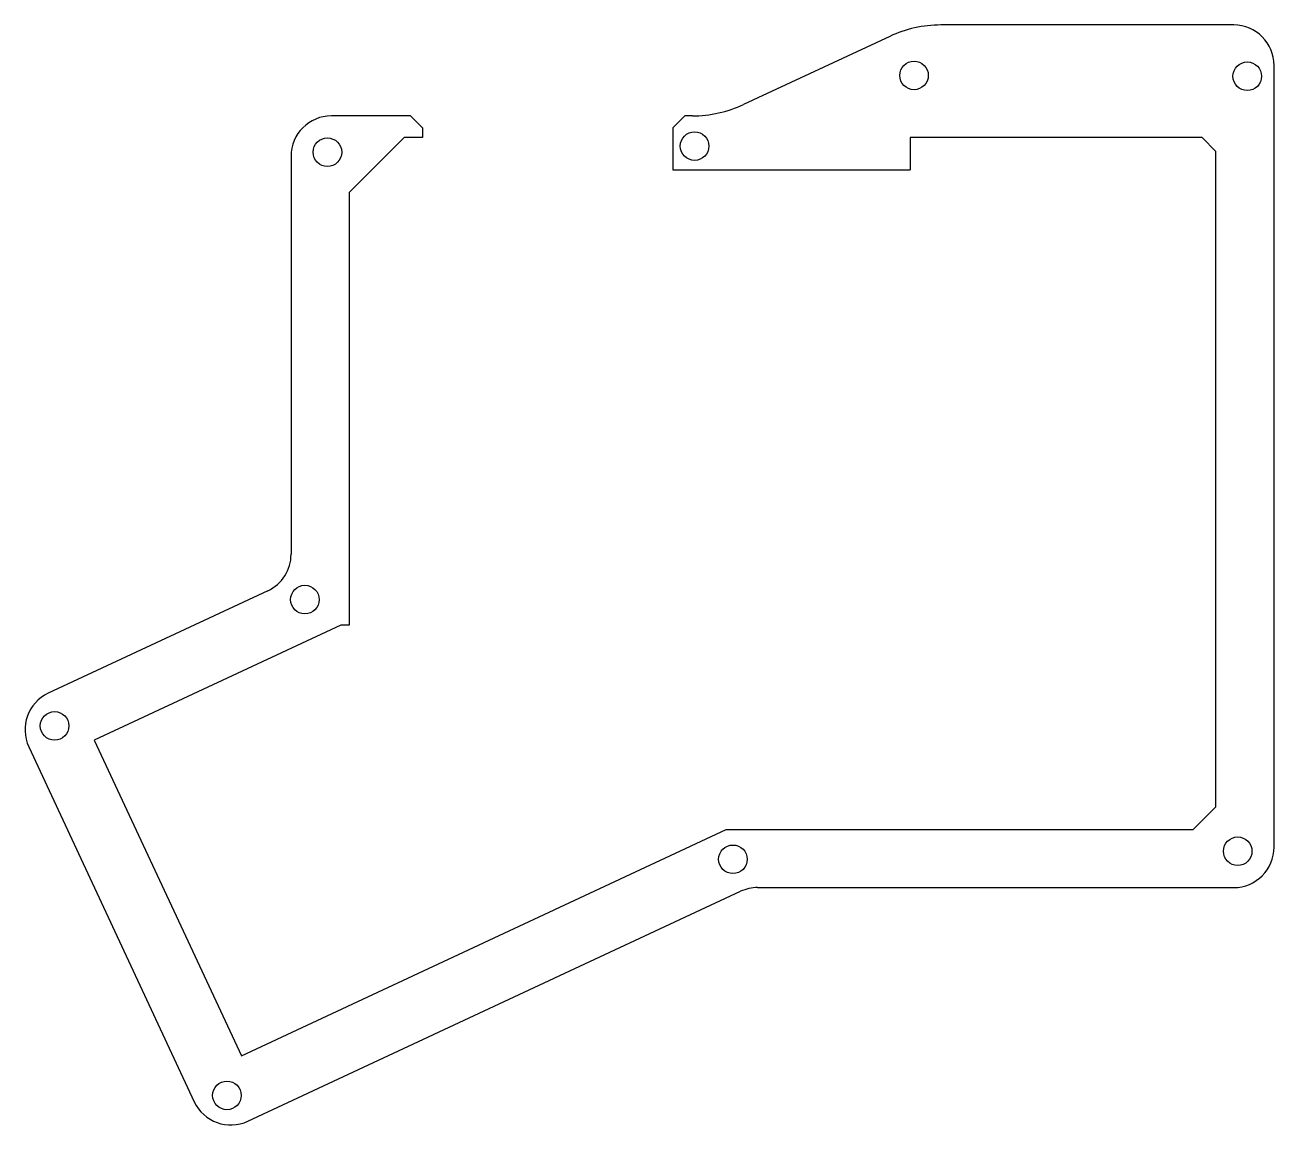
# Model space of a CAD drawing. Extents: x 4.18 to 11.92, y 2.3 to 9.11.
import ezdxf

# ---------------------------------------------------------------- set-up
doc = ezdxf.new("R2010")
doc.units = 0
doc.linetypes.add('SLD-SOLID', pattern=[0])
doc.layers.get('0').update_dxf_attribs({"linetype": 'CONTINUOUS'})

msp = doc.modelspace()

# ---------------------------------------------------------------- linework, layer by layer
at = {"color": 7, "linetype": 'SLD-SOLID'}
for p, q in [((11.6681, 9.1132), (9.8537, 9.1132)), ((9.5368, 9.0429), (8.6312, 8.6207)), ((11.9181, 4.0204), (11.9181, 8.8632)), ((6.568, 8.5504), (6.078, 8.5504)), ((6.568, 8.5504), (6.643, 8.4754)), ((8.1931, 8.4754), (8.2681, 8.5504)), ((8.3143, 8.5504), (8.2681, 8.5504)), ((6.643, 8.4754), (6.643, 8.4154)), ((8.1931, 8.4754), (8.1931, 8.2154)), ((6.5283, 8.4154), (6.188, 8.0752)), ((6.643, 8.4154), (6.5283, 8.4154)), ((9.6631, 8.4154), (9.6631, 8.2154)), ((11.4728, 8.4154), (9.6631, 8.4154)), ((11.5581, 8.3301), (11.4728, 8.4154)), ((5.828, 8.3004), (5.828, 5.8352)), ((11.5581, 4.2707), (11.5581, 8.3301)), ((8.1931, 8.2154), (9.6631, 8.2154)), ((6.188, 8.0752), (6.188, 5.3948)), ((5.6837, 5.6086), (4.3235, 4.9742)), ((6.136, 5.3948), (4.6086, 4.6823)), ((6.188, 5.3948), (6.136, 5.3948)), ((4.6086, 4.6823), (5.5198, 2.7289)), ((4.2026, 4.6419), (5.2279, 2.4438)), ((11.4178, 4.1304), (11.5581, 4.2707)), ((5.5198, 2.7289), (8.5244, 4.1304)), ((8.5244, 4.1304), (11.4178, 4.1304)), ((5.5602, 2.3229), (8.6132, 3.747)), ((8.7188, 3.7704), (11.6681, 3.7704))]:
    msp.add_line(p, q, dxfattribs=at)
for centre in [(9.6875, 8.8007), (11.7524, 8.7957), (8.328, 8.3629), (6.053, 8.3254), (5.9132, 5.554), (4.3627, 4.7718), (8.5654, 3.9454), (11.6931, 3.9954), (5.4303, 2.483)]:
    msp.add_circle(centre, 0.0885, dxfattribs=at)
for centre, radius, start, end in [((9.8537, 8.3632), 0.75, 90, 115), ((11.6681, 8.8632), 0.25, 0, 90), ((8.3143, 9.3004), 0.75, 270, 295), ((6.078, 8.3004), 0.25, 90, 180), ((5.578, 5.8352), 0.25, 295.00635, 0), ((4.4292, 4.7476), 0.25, 115.00635, 205.00635), ((11.6681, 4.0204), 0.25, 270, 0), ((8.7188, 3.5204), 0.25, 90, 115.00635), ((5.4545, 2.5495), 0.25, 205.00635, 295.00635)]:
    msp.add_arc(centre, radius, start, end, dxfattribs=at)

doc.saveas('drawing.dxf')
